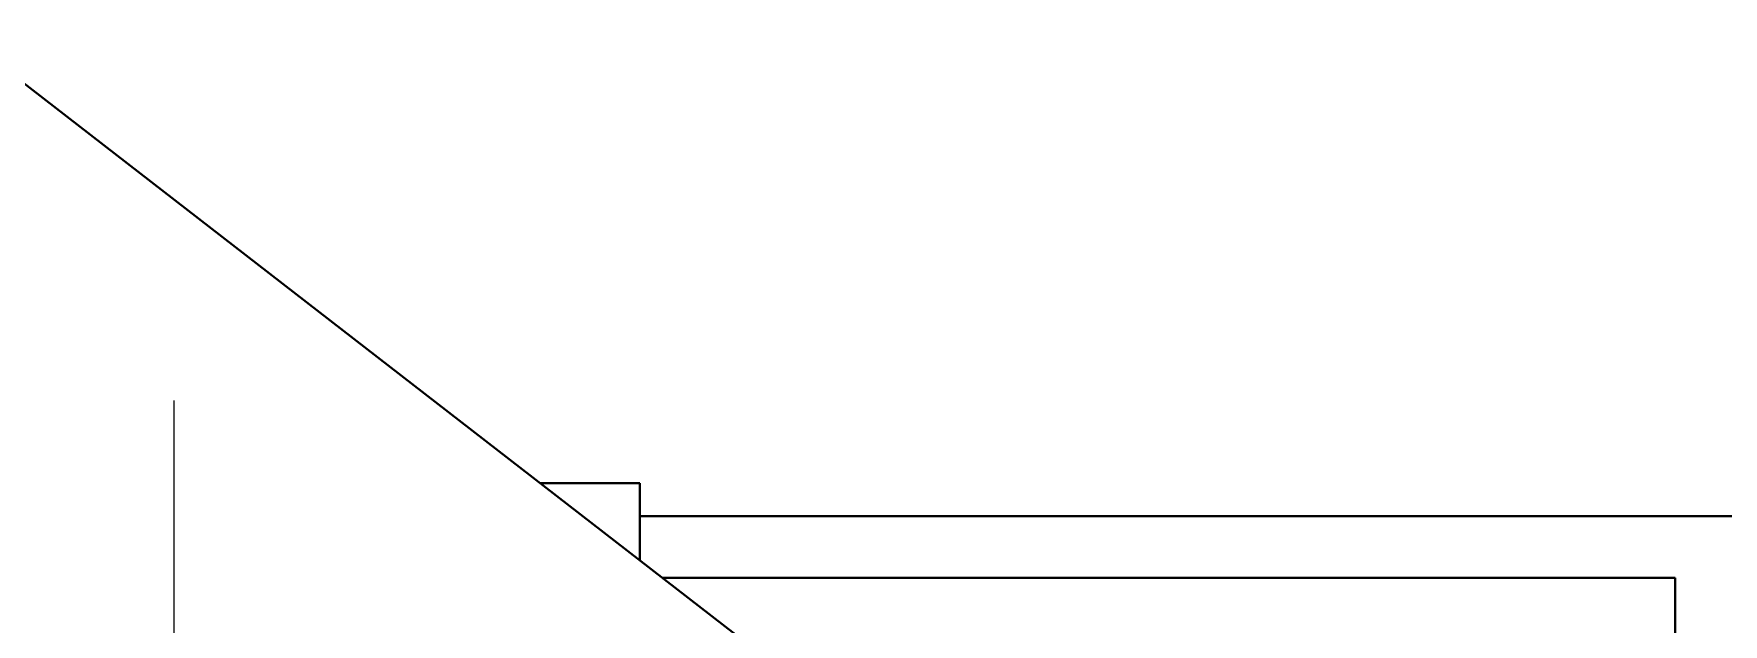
# Model space of a CAD drawing. Header units: inches. Extents: x 0 to 11, y 0 to 8.5.
# Drawn here: x 2.026 to 2.683, y 7.227 to 7.457 of the extents above; entities that cross this region are included whole.
import ezdxf

# ---------------------------------------------------------------- set-up
doc = ezdxf.new("R2010")
doc.units = ezdxf.units.IN
doc.header["$LTSCALE"] = 0.5
doc.header["$MEASUREMENT"] = 0
doc.linetypes.add('CENTER', pattern=[0.72, 0.45, -0.09, 0.09, -0.09])
doc.layers.add('CENTERMARKS', color=7, linetype='Continuous', lineweight=13)
doc.layers.add('Visible', color=7, linetype='Continuous', lineweight=40)

msp = doc.modelspace()

# ---------------------------------------------------------------- linework, layer by layer
at = {"layer": 'CENTERMARKS', "linetype": 'CENTER'}
msp.add_line((2.08078, 7.13566), (2.08078, 7.31381), dxfattribs=at)
at = {"layer": 'Visible'}
for p, q in [((1.99742, 7.45652), (2.30815, 7.21564)), ((2.22297, 7.28167), (2.26176, 7.28167)), ((2.26176, 7.28167), (2.26176, 7.2516)), ((2.69941, 7.26881), (2.26176, 7.26881)), ((2.66393, 7.24479), (2.27054, 7.24479)), ((2.66393, 7.24479), (2.66393, 6.75761))]:
    msp.add_line(p, q, dxfattribs=at)

doc.saveas('drawing.dxf')
